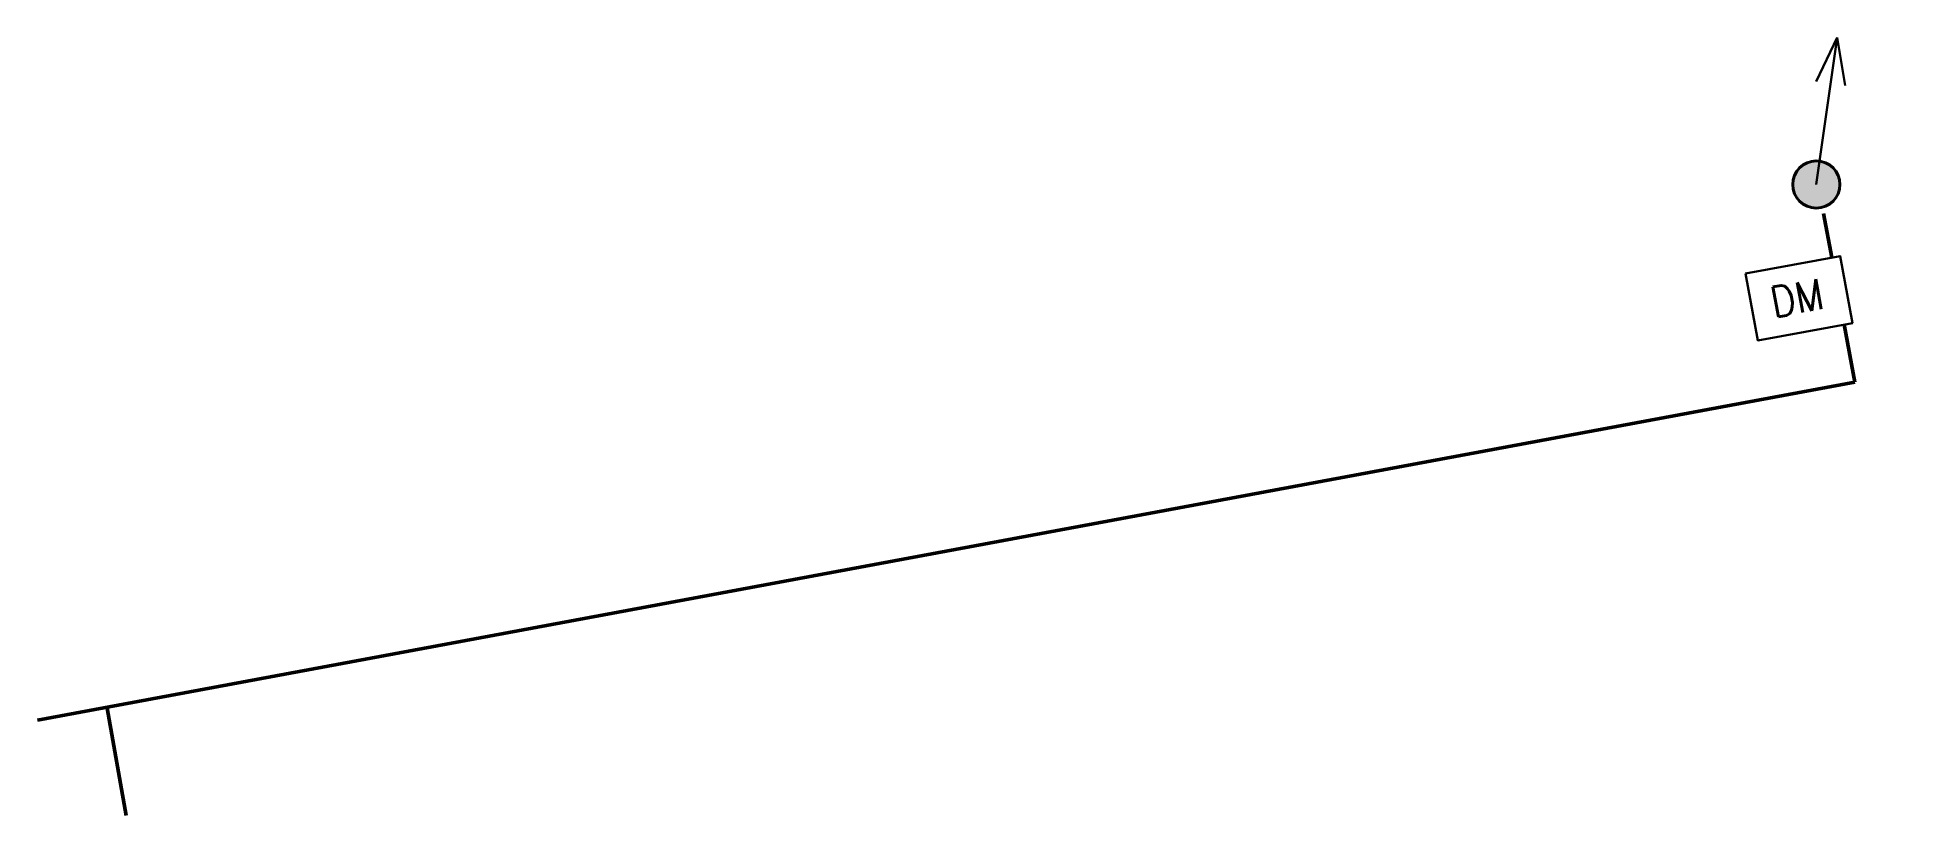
# Model space of a CAD drawing. Header units: millimetres. Extents: x -31621 to 16235, y 9578 to 59281.
# Drawn here: x 8216 to 16235, y 9578 to 12912 of the extents above.
import ezdxf
from ezdxf.enums import TextEntityAlignment as Align

# ---------------------------------------------------------------- set-up
doc = ezdxf.new("R2010")
doc.units = ezdxf.units.MM
for name, color, linetype, lineweight in [('SLP-_TRASY', 6, 'Continuous', 40), ('SLP-_TRASY-prostupy', 6, 'Continuous', 40), ('SLP-ACS', 6, 'Continuous', 30)]:
    doc.layers.add(name, color=color, linetype=linetype, lineweight=lineweight)
doc.styles.add('RS09', font='romans.shx', dxfattribs={"width": 0.9})

# ---------------------------------------------------------------- blocks, each defined once
blk = doc.blocks.new('SLP_PROSTUP')
at = {"layer": 'SLP-_TRASY-prostupy'}
h = blk.add_hatch(color=256, dxfattribs=at)
edge = h.paths.add_edge_path()
edge.add_arc((0, 0), 122.2, 0, 360)
at = {"layer": 'SLP-_TRASY-prostupy', "lineweight": 30}
for p, q in [((0, 0), (491.1, 591.6)), ((491.1, 591.6), (278.9, 455.3)), ((491.1, 591.6), (396.2, 358))]:
    blk.add_line(p, q, dxfattribs=at)
at = {"layer": 'SLP-_TRASY-prostupy'}
blk.add_circle((0, 0), 122.2, dxfattribs=at)
blk = doc.blocks.new('A$C2B1D30AD')
at = {"layer": 'SLP-ACS'}
blk.add_lwpolyline([(0, 270.6), (382.5, 270.6), (382.5, 0), (0, 0)], close=True, dxfattribs=at)
at = {"layer": 'SLP-ACS', "style": 'RS09', "width": 0.9}
blk.add_text('DM', height=120.96, rotation=360, dxfattribs=at).set_placement((184.2, 77.2), align=Align.CENTER)

msp = doc.modelspace()

# ---------------------------------------------------------------- linework, layer by layer
at = {"layer": 'SLP-_TRASY', "lineweight": 50}
for p, q in [((15901.7, 11968.6), (15866.9, 12157.4)), ((16000, 11434.4), (15954.5, 11681.7)), ((8215.8, 9986.7), (16000, 11434.4)), ((8514.1, 10037.6), (8595.7, 9577.9))]:
    msp.add_line(p, q, dxfattribs=at)

# ---------------------------------------------------------------- block references
at = {"layer": 'SLP-_TRASY-prostupy', "xscale": 0.8280000000000001, "yscale": 0.8280000000000001, "zscale": 0.8280000000000001, "rotation": 31.59569882343451}
msp.add_blockref('SLP_PROSTUP', (15835.5, 12281.8), dxfattribs=at)
at = {"layer": 'SLP-ACS', "xscale": 1.078125, "yscale": 1.078125, "zscale": 1.078125, "rotation": 10.38820399591998}
msp.add_blockref('A$C2B1D30AD', (15584.4, 11613.8), dxfattribs=at)

doc.saveas('drawing.dxf')
